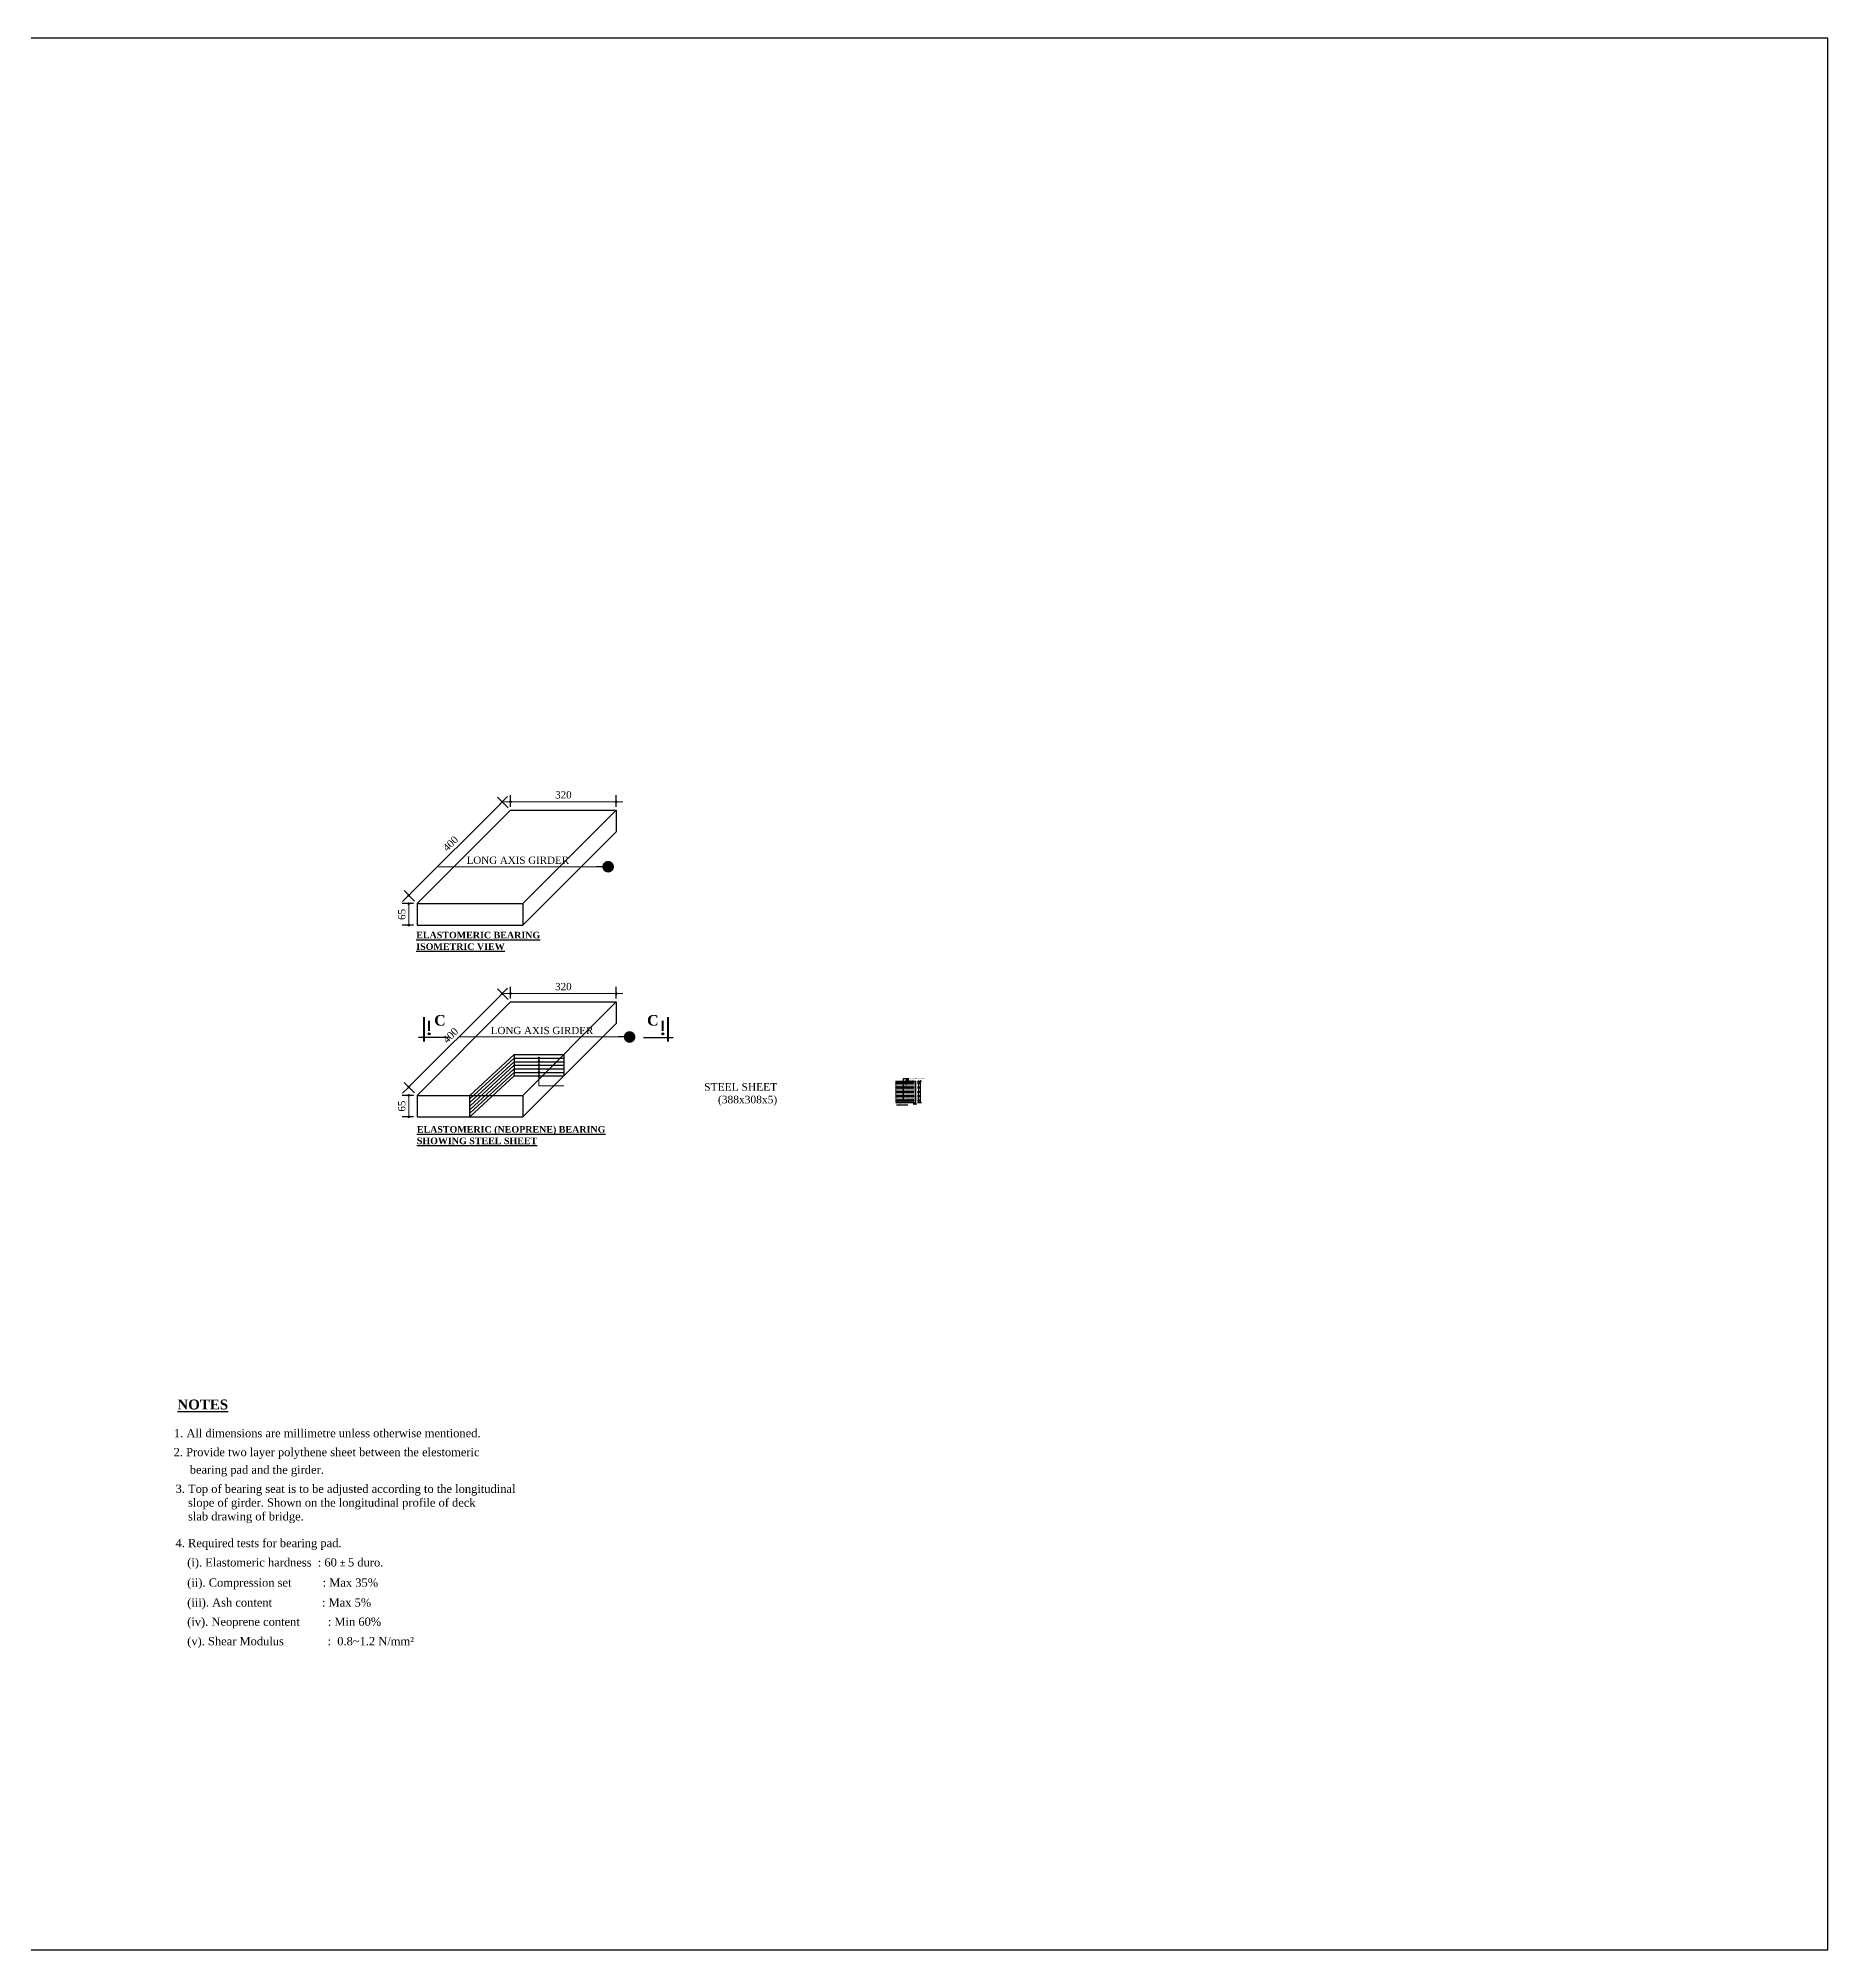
# Model space of a CAD drawing. Header units: millimetres. Extents: x -29779 to 80452, y -13100 to 39577.
# Drawn here: x -14904 to -9487, y 10392 to 16177 of the extents above; entities that cross this region are included whole.
import ezdxf

# ---------------------------------------------------------------- set-up
doc = ezdxf.new("R2010")
doc.units = ezdxf.units.MM
doc.header["$LTSCALE"] = 3
for name, color, linetype in [('Bearing  peat', 11, 'Continuous'), ('dim', 4, 'Continuous'), ('Girder Line', 11, 'Continuous'), ('Hatching', 35, 'Continuous'), ('Pile', 11, 'Continuous'), ('Text', 7, 'Continuous')]:
    doc.layers.add(name, color=color, linetype=linetype)
doc.layers.add('Dimision', color=4, linetype='Continuous', lineweight=13)
doc.styles.get("Standard").update_dxf_attribs({"font": 'times.ttf'})
doc.dimstyles.new('Copy of ISO-90', dxfattribs={"dimtxt": 90, "dimasz": 0.7, "dimexe": 1, "dimexo": 60, "dimgap": 75, "dimtad": 1, "dimdec": 0, "dimlfac": -1, "dimzin": 1, "dimdsep": 46, "dimtxsty": 'Standard', "dimblk": 'DIM', "dimcen": 60, "dimclrd": 256, "dimclre": 256, "dimclrt": 256, "dimadec": 0, "dimazin": 0, "dimtfac": 1, "dimtdec": 0, "dimtix": 1, "dimtofl": 0, "dimtmove": 0, "dimatfit": 3, "dimldrblk": 'DOT', "dimfxl": 60, "dimfxlon": 1, "dimtolj": 1, "dimlwd": -1, "dimarcsym": 0})
doc.dimstyles.new('ISO-25', dxfattribs={"dimtxt": 15, "dimasz": 15, "dimexe": 20, "dimexo": 10.625, "dimgap": 15, "dimtad": 1, "dimdec": 1, "dimdsep": 46, "dimtxsty": 'Standard', "dimblk": 'DOT', "dimcen": 2.5, "dimclrd": 256, "dimclre": 256, "dimclrt": 256, "dimadec": 0, "dimazin": 0, "dimtfac": 1, "dimtdec": 1, "dimtix": 1, "dimtmove": 0, "dimatfit": 3, "dimldrblk": 'DOT', "dimfxl": 1, "dimlwd": -1, "dimarcsym": 0})

# ---------------------------------------------------------------- blocks, each defined once
blk = doc.blocks.new('_Dot')
at = {"color": 0, "linetype": 'ByBlock', "lineweight": -2}
blk.add_line((-0.5, 0), (-1, 0), dxfattribs=at)
at = {"color": 0, "linetype": 'ByBlock', "const_width": 0.5}
blk.add_lwpolyline([(-0.25, 0, 1), (0.25, 0, 1)], format="xyb", close=True, dxfattribs=at)
blk = doc.blocks.new('*D649')
at = {"layer": 'Defpoints', "color": 0, "linetype": 'Continuous', "transparency": 16777216}
for p in [(-13756.9, 13557.7), (-13782.1, 13492.7), (-13756.9, 13492.7)]:
    blk.add_point(p, dxfattribs=at)
at = {"layer": 'Dimision', "linetype": 'Continuous', "lineweight": -2, "transparency": 16777216}
for p, q in [((-13767.5, 13557.7), (-13802.1, 13557.7)), ((-13767.5, 13492.7), (-13802.1, 13492.7))]:
    blk.add_line(p, q, dxfattribs=at)
at = {"layer": 'Dimision', "linetype": 'Continuous', "transparency": 16777216}
blk.add_line((-13782.1, 13549.7), (-13782.1, 13500.7), dxfattribs=at)
at = {"layer": 'Dimision', "linetype": 'Continuous', "transparency": 16777216, "xscale": 8, "yscale": 8, "zscale": 8}
for p, rotation in [((-13782.1, 13557.7), 90), ((-13782.1, 13492.7), 270)]:
    blk.add_blockref('_Dot', p, dxfattribs=dict(at, rotation=rotation))
at = {"layer": 'Dimision', "linetype": 'Continuous', "lineweight": 0, "transparency": 16777216, "insert": (-13803.3, 13525.2), "char_height": 22, "attachment_point": 5, "rotation": 90}
blk.add_mtext('65', dxfattribs=at)
blk = doc.blocks.new('*D728')
at = {"layer": 'Defpoints', "color": 0, "linetype": 'Continuous', "transparency": 16777216}
for p in [(-13474.1, 13840.5), (-13782.1, 13582.9), (-13756.9, 13557.7)]:
    blk.add_point(p, dxfattribs=at)
at = {"layer": 'Dimision', "linetype": 'Continuous', "transparency": 16777216}
blk.add_line((-13504.9, 13860.1), (-13776.5, 13588.6), dxfattribs=at)
at = {"layer": 'Dimision', "linetype": 'Continuous', "lineweight": -2, "transparency": 16777216}
for p, q in [((-13481.6, 13848.1), (-13513.4, 13879.9)), ((-13764.4, 13565.2), (-13796.3, 13597.1))]:
    blk.add_line(p, q, dxfattribs=at)
at = {"layer": 'Dimision', "linetype": 'Continuous', "transparency": 16777216, "xscale": 8, "yscale": 8, "zscale": 8}
for p, rotation in [((-13499.3, 13865.8), 45.00000000000016), ((-13782.1, 13582.9), 225.0000000000001)]:
    blk.add_blockref('_Dot', p, dxfattribs=dict(at, rotation=rotation))
at = {"layer": 'Dimision', "linetype": 'Continuous', "lineweight": 0, "transparency": 16777216, "insert": (-13655.7, 13739.3), "char_height": 22, "attachment_point": 5, "rotation": 45}
blk.add_mtext('400', dxfattribs=at)
blk = doc.blocks.new('*D729')
at = {"layer": 'Defpoints', "color": 0, "linetype": 'Continuous', "transparency": 16777216}
for p in [(-13474.1, 13840.5), (-13154.1, 13865.8), (-13154.1, 13840.5)]:
    blk.add_point(p, dxfattribs=at)
at = {"layer": 'Dimision', "linetype": 'Continuous', "lineweight": -2, "transparency": 16777216}
for p, q in [((-13474.1, 13851.2), (-13474.1, 13885.8)), ((-13154.1, 13851.2), (-13154.1, 13885.8))]:
    blk.add_line(p, q, dxfattribs=at)
at = {"layer": 'Dimision', "linetype": 'Continuous', "transparency": 16777216}
blk.add_line((-13466.1, 13865.8), (-13162.1, 13865.8), dxfattribs=at)
at = {"layer": 'Dimision', "linetype": 'Continuous', "transparency": 16777216, "xscale": 8, "yscale": 8, "zscale": 8, "rotation": 180}
blk.add_blockref('_Dot', (-13474.1, 13865.8), dxfattribs=at)
at = {"layer": 'Dimision', "linetype": 'Continuous', "transparency": 16777216, "xscale": 8, "yscale": 8, "zscale": 8}
blk.add_blockref('_Dot', (-13154.1, 13865.8), dxfattribs=at)
at = {"layer": 'Dimision', "linetype": 'Continuous', "lineweight": 0, "transparency": 16777216, "insert": (-13314.1, 13886.9), "char_height": 22, "attachment_point": 5}
blk.add_mtext('320', dxfattribs=at)
blk = doc.blocks.new('*D650')
at = {"layer": 'Defpoints', "color": 0, "linetype": 'Continuous', "transparency": 16777216}
for p in [(-13756.9, 12977.5), (-13782.1, 12912.5), (-13756.9, 12912.5)]:
    blk.add_point(p, dxfattribs=at)
at = {"layer": 'Dimision', "linetype": 'Continuous', "lineweight": -2, "transparency": 16777216}
for p, q in [((-13767.5, 12977.5), (-13802.1, 12977.5)), ((-13767.5, 12912.5), (-13802.1, 12912.5))]:
    blk.add_line(p, q, dxfattribs=at)
at = {"layer": 'Dimision', "linetype": 'Continuous', "transparency": 16777216}
blk.add_line((-13782.1, 12969.5), (-13782.1, 12920.5), dxfattribs=at)
at = {"layer": 'Dimision', "linetype": 'Continuous', "transparency": 16777216, "xscale": 8, "yscale": 8, "zscale": 8}
for p, rotation in [((-13782.1, 12977.5), 90), ((-13782.1, 12912.5), 270)]:
    blk.add_blockref('_Dot', p, dxfattribs=dict(at, rotation=rotation))
at = {"layer": 'Dimision', "linetype": 'Continuous', "lineweight": 0, "transparency": 16777216, "insert": (-13803.3, 12945), "char_height": 22, "attachment_point": 5, "rotation": 90}
blk.add_mtext('65', dxfattribs=at)
blk = doc.blocks.new('*D730')
at = {"layer": 'Defpoints', "color": 0, "linetype": 'Continuous', "transparency": 16777216}
for p in [(-13474.1, 13260.3), (-13782.1, 13002.7), (-13756.9, 12977.5)]:
    blk.add_point(p, dxfattribs=at)
at = {"layer": 'Dimision', "linetype": 'Continuous', "transparency": 16777216}
blk.add_line((-13504.9, 13279.9), (-13776.5, 13008.3), dxfattribs=at)
at = {"layer": 'Dimision', "linetype": 'Continuous', "lineweight": -2, "transparency": 16777216}
for p, q in [((-13481.6, 13267.8), (-13513.4, 13299.7)), ((-13764.4, 12985), (-13796.3, 13016.8))]:
    blk.add_line(p, q, dxfattribs=at)
at = {"layer": 'Dimision', "linetype": 'Continuous', "transparency": 16777216, "xscale": 8, "yscale": 8, "zscale": 8}
for p, rotation in [((-13499.3, 13285.5), 45.00000000000032), ((-13782.1, 13002.7), 225.0000000000004)]:
    blk.add_blockref('_Dot', p, dxfattribs=dict(at, rotation=rotation))
at = {"layer": 'Dimision', "linetype": 'Continuous', "lineweight": 0, "transparency": 16777216, "insert": (-13655.7, 13159.1), "char_height": 22, "attachment_point": 5, "rotation": 45}
blk.add_mtext('400', dxfattribs=at)
blk = doc.blocks.new('*D731')
at = {"layer": 'Defpoints', "color": 0, "linetype": 'Continuous', "transparency": 16777216}
for p in [(-13474.1, 13260.3), (-13154.1, 13285.5), (-13154.1, 13260.3)]:
    blk.add_point(p, dxfattribs=at)
at = {"layer": 'Dimision', "linetype": 'Continuous', "lineweight": -2, "transparency": 16777216}
for p, q in [((-13474.1, 13270.9), (-13474.1, 13305.5)), ((-13154.1, 13270.9), (-13154.1, 13305.5))]:
    blk.add_line(p, q, dxfattribs=at)
at = {"layer": 'Dimision', "linetype": 'Continuous', "transparency": 16777216}
blk.add_line((-13466.1, 13285.5), (-13162.1, 13285.5), dxfattribs=at)
at = {"layer": 'Dimision', "linetype": 'Continuous', "transparency": 16777216, "xscale": 8, "yscale": 8, "zscale": 8, "rotation": 180}
blk.add_blockref('_Dot', (-13474.1, 13285.5), dxfattribs=at)
at = {"layer": 'Dimision', "linetype": 'Continuous', "transparency": 16777216, "xscale": 8, "yscale": 8, "zscale": 8}
blk.add_blockref('_Dot', (-13154.1, 13285.5), dxfattribs=at)
at = {"layer": 'Dimision', "linetype": 'Continuous', "lineweight": 0, "transparency": 16777216, "insert": (-13314.1, 13306.7), "char_height": 22, "attachment_point": 5}
blk.add_mtext('320', dxfattribs=at)
blk = doc.blocks.new('DIM')
at = {"layer": 'dim'}
for p, q in [((0, -101.4), (0, 101.4)), ((-101.4, 0), (101.4, 0))]:
    blk.add_line(p, q, dxfattribs=at)
at = {"layer": 'dim', "const_width": 25.35}
blk.add_lwpolyline([(-12.68, 0, 1), (12.68, 0, 1)], format="xyb", close=True, dxfattribs=at)
blk = doc.blocks.new('*D651')
at = {"layer": 'Defpoints', "color": 0, "linetype": 'Continuous', "transparency": 16777216}
for p in [(-12253.8, 12957.4), (-12247.8, 12957.4), (-12247.8, 12951.8)]:
    blk.add_point(p, dxfattribs=at)
at = {"layer": 'Dimision', "linetype": 'Continuous', "transparency": 16777216}
for p, q in [((-12254.8, 12951.8), (-12255.8, 12951.8)), ((-12253.8, 12951.8), (-12247.8, 12951.8)), ((-12246.8, 12951.8), (-12245.8, 12951.8))]:
    blk.add_line(p, q, dxfattribs=at)
at = {"layer": 'Dimision', "linetype": 'Continuous', "lineweight": -2, "transparency": 16777216}
for p, q in [((-12253.8, 12954.4), (-12253.8, 12948.8)), ((-12247.8, 12954.4), (-12247.8, 12948.8))]:
    blk.add_line(p, q, dxfattribs=at)
at = {"layer": 'Dimision', "linetype": 'Continuous', "transparency": 16777216}
blk.add_blockref('_Dot', (-12253.8, 12951.8), dxfattribs=at)
at = {"layer": 'Dimision', "linetype": 'Continuous', "transparency": 16777216, "rotation": 180}
blk.add_blockref('_Dot', (-12247.8, 12951.8), dxfattribs=at)
at = {"layer": 'Dimision', "linetype": 'Continuous', "transparency": 16777216, "insert": (-12250.9, 12954.3), "char_height": 2, "attachment_point": 5}
blk.add_mtext('6', dxfattribs=at)
blk = doc.blocks.new('*D652')
at = {"layer": 'Defpoints', "color": 0, "linetype": 'Continuous', "transparency": 16777216}
for p in [(-12247.8, 12961), (-12239.4, 12961), (-12247.8, 12956)]:
    blk.add_point(p, dxfattribs=at)
at = {"layer": 'Dimision', "linetype": 'Continuous', "lineweight": -2, "transparency": 16777216}
for p, q in [((-12242.8, 12961), (-12236.4, 12961)), ((-12242.8, 12956), (-12236.4, 12956))]:
    blk.add_line(p, q, dxfattribs=at)
at = {"layer": 'Dimision', "linetype": 'Continuous', "transparency": 16777216}
for p, q in [((-12239.4, 12962), (-12239.4, 12963)), ((-12239.4, 12956), (-12239.4, 12961)), ((-12239.4, 12955), (-12239.4, 12954))]:
    blk.add_line(p, q, dxfattribs=at)
for p, rotation in [((-12239.4, 12961), 270), ((-12239.4, 12956), 90)]:
    blk.add_blockref('_Dot', p, dxfattribs=dict(at, rotation=rotation))
at = {"layer": 'Dimision', "linetype": 'Continuous', "transparency": 16777216, "insert": (-12241.7, 12958.6), "char_height": 2, "attachment_point": 5, "rotation": 90}
blk.add_mtext('5', dxfattribs=at)
blk = doc.blocks.new('*D653')
at = {"layer": 'Defpoints', "color": 0, "linetype": 'Continuous', "transparency": 16777216}
for p in [(-12247.7, 12964), (-12247.7, 12961), (-12239.4, 12961)]:
    blk.add_point(p, dxfattribs=at)
at = {"layer": 'Dimision', "linetype": 'Continuous', "lineweight": -2, "transparency": 16777216}
for p, q in [((-12242.7, 12964), (-12236.4, 12964)), ((-12242.7, 12961), (-12236.4, 12961))]:
    blk.add_line(p, q, dxfattribs=at)
at = {"layer": 'Dimision', "linetype": 'Continuous', "transparency": 16777216}
for p, q in [((-12239.4, 12965), (-12239.4, 12966)), ((-12239.4, 12964), (-12239.4, 12961)), ((-12239.4, 12960), (-12239.4, 12959))]:
    blk.add_line(p, q, dxfattribs=at)
for p, rotation in [((-12239.4, 12964), 270), ((-12239.4, 12961), 90)]:
    blk.add_blockref('_Dot', p, dxfattribs=dict(at, rotation=rotation))
at = {"layer": 'Dimision', "linetype": 'Continuous', "transparency": 16777216, "insert": (-12242, 12962.3), "char_height": 2, "attachment_point": 5, "rotation": 90}
blk.add_mtext('3', dxfattribs=at)
blk = doc.blocks.new('*D654')
at = {"layer": 'Defpoints', "color": 0, "linetype": 'Continuous', "transparency": 16777216}
for p in [(-12247.7, 12977), (-12247.7, 12974), (-12239.4, 12974)]:
    blk.add_point(p, dxfattribs=at)
at = {"layer": 'Dimision', "linetype": 'Continuous', "lineweight": -2, "transparency": 16777216}
for p, q in [((-12242.7, 12977), (-12236.4, 12977)), ((-12242.7, 12974), (-12236.4, 12974))]:
    blk.add_line(p, q, dxfattribs=at)
at = {"layer": 'Dimision', "linetype": 'Continuous', "transparency": 16777216}
for p, q in [((-12239.4, 12978), (-12239.4, 12979)), ((-12239.4, 12977), (-12239.4, 12974)), ((-12239.4, 12973), (-12239.4, 12972))]:
    blk.add_line(p, q, dxfattribs=at)
for p, rotation in [((-12239.4, 12977), 270), ((-12239.4, 12974), 90)]:
    blk.add_blockref('_Dot', p, dxfattribs=dict(at, rotation=rotation))
at = {"layer": 'Dimision', "linetype": 'Continuous', "transparency": 16777216, "insert": (-12242.3, 12975.8), "char_height": 2, "attachment_point": 5, "rotation": 90}
blk.add_mtext('3', dxfattribs=at)
blk = doc.blocks.new('*D655')
at = {"layer": 'Defpoints', "color": 0, "linetype": 'Continuous', "transparency": 16777216}
for p in [(-12247.7, 13003), (-12247.7, 13000), (-12239.4, 13000)]:
    blk.add_point(p, dxfattribs=at)
at = {"layer": 'Dimision', "linetype": 'Continuous', "lineweight": -2, "transparency": 16777216}
for p, q in [((-12242.7, 13003), (-12236.4, 13003)), ((-12242.7, 13000), (-12236.4, 13000))]:
    blk.add_line(p, q, dxfattribs=at)
at = {"layer": 'Dimision', "linetype": 'Continuous', "transparency": 16777216}
for p, q in [((-12239.4, 13004), (-12239.4, 13005)), ((-12239.4, 13003), (-12239.4, 13000)), ((-12239.4, 12999), (-12239.4, 12998))]:
    blk.add_line(p, q, dxfattribs=at)
for p, rotation in [((-12239.4, 13003), 270), ((-12239.4, 13000), 90)]:
    blk.add_blockref('_Dot', p, dxfattribs=dict(at, rotation=rotation))
at = {"layer": 'Dimision', "linetype": 'Continuous', "transparency": 16777216, "insert": (-12242.8, 13001.7), "char_height": 2, "attachment_point": 5, "rotation": 90}
blk.add_mtext('3', dxfattribs=at)
blk = doc.blocks.new('*D656')
at = {"layer": 'Defpoints', "color": 0, "linetype": 'Continuous', "transparency": 16777216}
for p in [(-12247.7, 12990), (-12247.7, 12987), (-12239.4, 12987)]:
    blk.add_point(p, dxfattribs=at)
at = {"layer": 'Dimision', "linetype": 'Continuous', "lineweight": -2, "transparency": 16777216}
for p, q in [((-12242.7, 12990), (-12236.4, 12990)), ((-12242.7, 12987), (-12236.4, 12987))]:
    blk.add_line(p, q, dxfattribs=at)
at = {"layer": 'Dimision', "linetype": 'Continuous', "transparency": 16777216}
for p, q in [((-12239.4, 12991), (-12239.4, 12992)), ((-12239.4, 12990), (-12239.4, 12987)), ((-12239.4, 12986), (-12239.4, 12985))]:
    blk.add_line(p, q, dxfattribs=at)
for p, rotation in [((-12239.4, 12990), 270), ((-12239.4, 12987), 90)]:
    blk.add_blockref('_Dot', p, dxfattribs=dict(at, rotation=rotation))
at = {"layer": 'Dimision', "linetype": 'Continuous', "transparency": 16777216, "insert": (-12242.3, 12988.8), "char_height": 2, "attachment_point": 5, "rotation": 90}
blk.add_mtext('3', dxfattribs=at)
blk = doc.blocks.new('*D657')
at = {"layer": 'Defpoints', "color": 0, "linetype": 'Continuous', "transparency": 16777216}
for p in [(-12242.7, 12974), (-12242.7, 12964), (-12239.4, 12974)]:
    blk.add_point(p, dxfattribs=at)
at = {"layer": 'Dimision', "linetype": 'Continuous', "transparency": 16777216}
for p, q in [((-12239.4, 12975), (-12239.4, 12976)), ((-12239.4, 12964), (-12239.4, 12974)), ((-12239.4, 12963), (-12239.4, 12962))]:
    blk.add_line(p, q, dxfattribs=at)
at = {"layer": 'Dimision', "linetype": 'Continuous', "lineweight": -2, "transparency": 16777216}
for p, q in [((-12237.7, 12974), (-12236.4, 12974)), ((-12237.7, 12964), (-12236.4, 12964))]:
    blk.add_line(p, q, dxfattribs=at)
at = {"layer": 'Dimision', "linetype": 'Continuous', "transparency": 16777216}
for p, rotation in [((-12239.4, 12974), 270), ((-12239.4, 12964), 90)]:
    blk.add_blockref('_Dot', p, dxfattribs=dict(at, rotation=rotation))
at = {"layer": 'Dimision', "linetype": 'Continuous', "transparency": 16777216, "insert": (-12242, 12968.8), "char_height": 2, "attachment_point": 5, "rotation": 90}
blk.add_mtext('10', dxfattribs=at)
blk = doc.blocks.new('*D658')
at = {"layer": 'Defpoints', "color": 0, "linetype": 'Continuous', "transparency": 16777216}
for p in [(-12242.7, 12987), (-12242.7, 12977), (-12239.4, 12987)]:
    blk.add_point(p, dxfattribs=at)
at = {"layer": 'Dimision', "linetype": 'Continuous', "transparency": 16777216}
for p, q in [((-12239.4, 12988), (-12239.4, 12989)), ((-12239.4, 12977), (-12239.4, 12987)), ((-12239.4, 12976), (-12239.4, 12975))]:
    blk.add_line(p, q, dxfattribs=at)
at = {"layer": 'Dimision', "linetype": 'Continuous', "lineweight": -2, "transparency": 16777216}
for p, q in [((-12237.7, 12987), (-12236.4, 12987)), ((-12237.7, 12977), (-12236.4, 12977))]:
    blk.add_line(p, q, dxfattribs=at)
at = {"layer": 'Dimision', "linetype": 'Continuous', "transparency": 16777216}
for p, rotation in [((-12239.4, 12987), 270), ((-12239.4, 12977), 90)]:
    blk.add_blockref('_Dot', p, dxfattribs=dict(at, rotation=rotation))
at = {"layer": 'Dimision', "linetype": 'Continuous', "transparency": 16777216, "insert": (-12242, 12981.8), "char_height": 2, "attachment_point": 5, "rotation": 90}
blk.add_mtext('10', dxfattribs=at)
blk = doc.blocks.new('*D659')
at = {"layer": 'Defpoints', "color": 0, "linetype": 'Continuous', "transparency": 16777216}
for p in [(-12242.7, 13000), (-12242.7, 12990), (-12239.4, 13000)]:
    blk.add_point(p, dxfattribs=at)
at = {"layer": 'Dimision', "linetype": 'Continuous', "transparency": 16777216}
for p, q in [((-12239.4, 13001), (-12239.4, 13002)), ((-12239.4, 12990), (-12239.4, 13000)), ((-12239.4, 12989), (-12239.4, 12988))]:
    blk.add_line(p, q, dxfattribs=at)
at = {"layer": 'Dimision', "linetype": 'Continuous', "lineweight": -2, "transparency": 16777216}
for p, q in [((-12237.7, 13000), (-12236.4, 13000)), ((-12237.7, 12990), (-12236.4, 12990))]:
    blk.add_line(p, q, dxfattribs=at)
at = {"layer": 'Dimision', "linetype": 'Continuous', "transparency": 16777216}
for p, rotation in [((-12239.4, 13000), 270), ((-12239.4, 12990), 90)]:
    blk.add_blockref('_Dot', p, dxfattribs=dict(at, rotation=rotation))
at = {"layer": 'Dimision', "linetype": 'Continuous', "transparency": 16777216, "insert": (-12242, 12994.8), "char_height": 2, "attachment_point": 5, "rotation": 90}
blk.add_mtext('10', dxfattribs=at)
blk = doc.blocks.new('*D660')
at = {"layer": 'Defpoints', "color": 0, "linetype": 'Continuous', "transparency": 16777216}
for p in [(-12247.7, 13016), (-12247.6, 13021), (-12239.4, 13016)]:
    blk.add_point(p, dxfattribs=at)
at = {"layer": 'Dimision', "linetype": 'Continuous', "lineweight": -2, "transparency": 16777216}
for p, q in [((-12242.7, 13016), (-12236.4, 13016)), ((-12242.6, 13021), (-12236.4, 13021))]:
    blk.add_line(p, q, dxfattribs=at)
at = {"layer": 'Dimision', "linetype": 'Continuous', "transparency": 16777216}
for p, q in [((-12239.4, 13022), (-12239.4, 13023)), ((-12239.4, 13021), (-12239.4, 13016)), ((-12239.4, 13015), (-12239.4, 13014))]:
    blk.add_line(p, q, dxfattribs=at)
for p, rotation in [((-12239.4, 13021), 270), ((-12239.4, 13016), 90)]:
    blk.add_blockref('_Dot', p, dxfattribs=dict(at, rotation=rotation))
at = {"layer": 'Dimision', "linetype": 'Continuous', "transparency": 16777216, "insert": (-12242.9, 13018.8), "char_height": 2, "attachment_point": 5, "rotation": 90}
blk.add_mtext('5', dxfattribs=at)
blk = doc.blocks.new('*D661')
at = {"layer": 'Defpoints', "color": 0, "linetype": 'Continuous', "transparency": 16777216}
for p in [(-12247.7, 13016), (-12247.7, 13013), (-12239.4, 13013)]:
    blk.add_point(p, dxfattribs=at)
at = {"layer": 'Dimision', "linetype": 'Continuous', "lineweight": -2, "transparency": 16777216}
for p, q in [((-12242.7, 13016), (-12236.4, 13016)), ((-12242.7, 13013), (-12236.4, 13013))]:
    blk.add_line(p, q, dxfattribs=at)
at = {"layer": 'Dimision', "linetype": 'Continuous', "transparency": 16777216}
for p, q in [((-12239.4, 13017), (-12239.4, 13018)), ((-12239.4, 13016), (-12239.4, 13013)), ((-12239.4, 13012), (-12239.4, 13011))]:
    blk.add_line(p, q, dxfattribs=at)
for p, rotation in [((-12239.4, 13016), 270), ((-12239.4, 13013), 90)]:
    blk.add_blockref('_Dot', p, dxfattribs=dict(at, rotation=rotation))
at = {"layer": 'Dimision', "linetype": 'Continuous', "transparency": 16777216, "insert": (-12242.8, 13014.7), "char_height": 2, "attachment_point": 5, "rotation": 90}
blk.add_mtext('3', dxfattribs=at)
blk = doc.blocks.new('*D662')
at = {"layer": 'Defpoints', "color": 0, "linetype": 'Continuous', "transparency": 16777216}
for p in [(-12242.7, 13013), (-12242.7, 13003), (-12239.4, 13013)]:
    blk.add_point(p, dxfattribs=at)
at = {"layer": 'Dimision', "linetype": 'Continuous', "transparency": 16777216}
for p, q in [((-12239.4, 13014), (-12239.4, 13015)), ((-12239.4, 13003), (-12239.4, 13013)), ((-12239.4, 13002), (-12239.4, 13001))]:
    blk.add_line(p, q, dxfattribs=at)
at = {"layer": 'Dimision', "linetype": 'Continuous', "lineweight": -2, "transparency": 16777216}
for p, q in [((-12237.7, 13013), (-12236.4, 13013)), ((-12237.7, 13003), (-12236.4, 13003))]:
    blk.add_line(p, q, dxfattribs=at)
at = {"layer": 'Dimision', "linetype": 'Continuous', "transparency": 16777216}
for p, rotation in [((-12239.4, 13013), 270), ((-12239.4, 13003), 90)]:
    blk.add_blockref('_Dot', p, dxfattribs=dict(at, rotation=rotation))
at = {"layer": 'Dimision', "linetype": 'Continuous', "transparency": 16777216, "insert": (-12242, 13007.8), "char_height": 2, "attachment_point": 5, "rotation": 90}
blk.add_mtext('10', dxfattribs=at)

msp = doc.modelspace()

# ---------------------------------------------------------------- hatches: boundary and pattern name
at = {"layer": 'Hatching', "linetype": 'Continuous'}
h = msp.add_hatch(dxfattribs=at)
h.set_pattern_fill('DOTS', color=256, style=0)
h.set_pattern_definition([(0, (-6462.0456, 9231.8014), (0.79375, 1.5875), [0, -1.5875])])
h.paths.add_polyline_path([(-12255.26, 13003.01, -1), (-12255.26, 13000.01), (-12307.76, 13000.01), (-12307.76, 12990.01), (-12255.26, 12990.01, -1), (-12255.26, 12987.01), (-12307.76, 12987.01), (-12307.76, 12977.08), (-12255.26, 12977.08, -1), (-12255.26, 12974.08), (-12307.76, 12974.08), (-12307.76, 12969.85), (-12307.13, 12969.85), (-12308.37, 12968.49), (-12307.76, 12968.49), (-12307.76, 12964.01), (-12255.26, 12964.01, -1), (-12255.26, 12961.01), (-12307.76, 12961.01), (-12307.76, 12956.01), (-12247.76, 12956.01), (-12247.76, 13021.01), (-12307.76, 13021.01), (-12307.76, 13016.01), (-12255.26, 13016.01, -1), (-12255.26, 13013.01), (-12307.76, 13013.01), (-12307.76, 13008.56), (-12307.13, 13008.56), (-12308.37, 13007.19), (-12307.76, 13007.19), (-12307.76, 13003.01)])
h = msp.add_hatch(dxfattribs=at)
h.set_pattern_fill('LINE', color=256, scale=0.23, angle=60, style=0)
h.set_pattern_definition([(60, (-6462.0456, 9231.8014), (-0.63241505, 0.365125), [])])
h.paths.add_polyline_path([(-12255.26, 13013.01, 1), (-12255.26, 13016.01), (-12307.76, 13016.01), (-12307.76, 13013.01)])
h = msp.add_hatch(dxfattribs=at)
h.set_pattern_fill('LINE', color=256, scale=0.23, angle=60, style=0)
h.set_pattern_definition([(60, (-6462.0456, 9218.8014), (-0.63241505, 0.365125), [])])
h.paths.add_polyline_path([(-12255.26, 13000.01, 1), (-12255.26, 13003.01), (-12307.76, 13003.01), (-12307.76, 13000.01)])
h = msp.add_hatch(dxfattribs=at)
h.set_pattern_fill('LINE', color=256, scale=0.23, angle=60, style=0)
h.set_pattern_definition([(60, (-6462.0456, 9205.8014), (-0.63241505, 0.365125), [])])
h.paths.add_polyline_path([(-12255.26, 12987.01, 1), (-12255.26, 12990.01), (-12307.76, 12990.01), (-12307.76, 12987.01)])
h = msp.add_hatch(dxfattribs=at)
h.set_pattern_fill('LINE', color=256, scale=0.23, angle=60, style=0)
h.set_pattern_definition([(60, (-6462.0456, 9192.8737), (-0.63241505, 0.365125), [])])
h.paths.add_polyline_path([(-12255.26, 12974.08, 1), (-12255.26, 12977.08), (-12307.76, 12977.08), (-12307.76, 12974.08)])
h = msp.add_hatch(dxfattribs=at)
h.set_pattern_fill('LINE', color=256, scale=0.23, angle=60, style=0)
h.set_pattern_definition([(60, (-6462.0456, 9179.8014), (-0.63241505, 0.365125), [])])
h.paths.add_polyline_path([(-12255.26, 12961.01, 1), (-12255.26, 12964.01), (-12307.76, 12964.01), (-12307.76, 12961.01)])
at = {"layer": 'Pile', "ltscale": 5}
h = msp.add_hatch(color=5, dxfattribs=at)
h.set_gradient(color1=(0, 0, 255), one_color=1, tint=1, name='CYLINDER')
h.paths.add_polyline_path([(-13723.53, 13163.61, 1), (-13717.46, 13163.61, 1)])
h = msp.add_hatch(color=5, dxfattribs=at)
h.set_gradient(color1=(0, 0, 255), one_color=1, tint=1, name='CYLINDER')
h.paths.add_polyline_path([(-13010.17, 13163.61, -1), (-13016.24, 13163.61, -1)])

# ---------------------------------------------------------------- linework, layer by layer
at = {"layer": 'Bearing  peat', "linetype": 'Continuous', "ltscale": 3}
for p, q in [((-13756.92, 13557.71), (-13474.08, 13840.55)), ((-13474.08, 13840.55), (-13154.08, 13840.55)), ((-13436.92, 13557.71), (-13154.08, 13840.55)), ((-13154.08, 13840.55), (-13154.08, 13775.55)), ((-13436.92, 13492.71), (-13154.08, 13775.55)), ((-13756.92, 13557.71), (-13436.92, 13557.71)), ((-13756.92, 13557.71), (-13756.92, 13492.71)), ((-13436.92, 13557.71), (-13436.92, 13492.71)), ((-13756.92, 13492.71), (-13436.92, 13492.71)), ((-13756.92, 12977.47), (-13474.08, 13260.31)), ((-13474.08, 13260.31), (-13154.08, 13260.31)), ((-13436.92, 12977.47), (-13154.08, 13260.31)), ((-13154.08, 13260.31), (-13154.08, 13195.31)), ((-13436.92, 12912.47), (-13154.08, 13195.31)), ((-13596.92, 12977.47), (-13463.18, 13101.21)), ((-13596.92, 12966.63), (-13463.18, 13090.38)), ((-13596.92, 12955.8), (-13463.18, 13079.54)), ((-13463.18, 13101.37), (-13313.18, 13101.37)), ((-13463.18, 13101.21), (-13463.18, 13036.21)), ((-13463.18, 13090.38), (-13313.18, 13090.38)), ((-13463.18, 13079.54), (-13313.18, 13079.54)), ((-13313.18, 13101.21), (-13313.18, 13036.21)), ((-13596.92, 12944.97), (-13463.18, 13068.71)), ((-13596.92, 12934.13), (-13463.18, 13057.88)), ((-13596.92, 12923.3), (-13463.18, 13047.04)), ((-13596.92, 12912.47), (-13463.18, 13036.21)), ((-13463.18, 13068.71), (-13313.18, 13068.71)), ((-13463.18, 13057.88), (-13313.18, 13057.88)), ((-13463.18, 13047.04), (-13313.18, 13047.04)), ((-13463.18, 13036.21), (-13313.18, 13036.21)), ((-12307.76, 13021.01), (-12247.76, 13021.01)), ((-12247.76, 12956.01), (-12247.76, 13021.01)), ((-13756.92, 12977.47), (-13436.92, 12977.47)), ((-13756.92, 12977.47), (-13756.92, 12912.47)), ((-13596.92, 12912.47), (-13596.92, 12977.47)), ((-13436.92, 12977.47), (-13436.92, 12912.47)), ((-13756.92, 12912.47), (-13436.92, 12912.47)), ((-12307.76, 12956.01), (-12247.76, 12956.01))]:
    msp.add_line(p, q, dxfattribs=at)
at = {"layer": 'Defpoints', "linetype": 'Continuous', "ltscale": 3}
msp.add_lwpolyline([(-20319.82, 10391.99), (-9487.28, 10391.99), (-9487.28, 16176.64), (-20319.82, 16176.64)], close=True, dxfattribs=at)
at = {"layer": 'Dimision', "linetype": 'Continuous', "lineweight": 0}
for p, q in [((-13499.29, 13865.76), (-13483.18, 13881.75)), ((-13474.08, 13865.76), (-13494.08, 13865.76)), ((-13154.08, 13865.76), (-13134.08, 13865.76)), ((-13782.13, 13582.91), (-13800.83, 13564.25)), ((-13499.29, 13285.52), (-13483.18, 13301.51)), ((-13474.08, 13285.52), (-13494.08, 13285.52)), ((-13154.08, 13285.52), (-13134.08, 13285.52)), ((-13782.13, 13002.67), (-13800.83, 12984.01))]:
    msp.add_line(p, q, dxfattribs=at)
at = {"layer": 'Dimision', "linetype": 'Continuous', "ltscale": 3}
for p, q in [((-12307.76, 13008.56), (-12307.76, 13021.01)), ((-12307.13, 13008.56), (-12308.37, 13007.19)), ((-12308.37, 13007.19), (-12307.76, 13007.19)), ((-12307.13, 12989.45), (-12308.37, 12988.08)), ((-12308.37, 12988.08), (-12307.76, 12988.08)), ((-12307.13, 12969.85), (-12308.37, 12968.49)), ((-12308.37, 12968.49), (-12307.76, 12968.49)), ((-12307.76, 13008.56), (-12307.13, 13008.56)), ((-12307.76, 12989.45), (-12307.76, 13007.19)), ((-12307.76, 12989.45), (-12307.13, 12989.45)), ((-12307.76, 12969.85), (-12307.76, 12988.08)), ((-12307.76, 12969.85), (-12307.13, 12969.85)), ((-12307.76, 12956.01), (-12307.76, 12968.49))]:
    msp.add_line(p, q, dxfattribs=at)
at = {"layer": 'Dimision', "linetype": 'Continuous'}
for p, q in [((-12232.77, 13021.13), (-12232.77, 13023.14)), ((-12232.77, 12956.01), (-12232.77, 12954))]:
    msp.add_line(p, q, dxfattribs=at)
at = {"layer": 'Girder Line', "linetype": 'Continuous', "ltscale": 3}
for p, q in [((-12307.76, 13016.01), (-12255.26, 13016.01)), ((-12307.76, 13013.01), (-12255.26, 13013.01)), ((-12307.76, 13003.01), (-12255.26, 13003.01)), ((-12307.76, 13000.01), (-12255.26, 13000.01)), ((-12307.76, 12990.01), (-12255.26, 12990.01)), ((-12307.76, 12987.01), (-12255.26, 12987.01)), ((-12307.76, 12977.08), (-12255.26, 12977.08)), ((-12307.76, 12974.08), (-12255.26, 12974.08)), ((-12307.76, 12964.01), (-12255.26, 12964.01)), ((-12307.76, 12961.01), (-12255.26, 12961.01))]:
    msp.add_line(p, q, dxfattribs=at)
for centre in [(-12255.26, 13014.51), (-12255.26, 13001.51), (-12255.26, 12988.51), (-12255.26, 12975.58), (-12255.26, 12962.51)]:
    msp.add_arc(centre, 1.5, 270, 90, dxfattribs=at)
at = {"layer": 'Pile', "ltscale": 5}
for p, q in [((-13661.87, 13152.46), (-13752.15, 13152.46)), ((-13071.82, 13152.46), (-12981.55, 13152.46))]:
    msp.add_line(p, q, dxfattribs=at)
at = {"layer": 'Pile', "ltscale": 5, "const_width": 6.08}
for points in [[(-13736.15, 13140.28), (-13736.15, 13214.88)], [(-13720.49, 13172.12), (-13720.49, 13203.96)], [(-13013.2, 13172.12), (-13013.2, 13203.96)], [(-12997.55, 13140.28), (-12997.55, 13214.88)]]:
    msp.add_lwpolyline(points, dxfattribs=at)
at = {"layer": 'Pile', "ltscale": 5}
for centre in [(-13720.49, 13163.61), (-13013.2, 13163.61)]:
    msp.add_circle(centre, 3.04, dxfattribs=at)
at = {"layer": 'Text', "linetype": 'Continuous'}
for p, q in [((-12284.65, 13028.25), (-12268.89, 13028.25)), ((-12276.62, 13024.39), (-12268.78, 13024.39))]:
    msp.add_line(p, q, dxfattribs=at)

# ---------------------------------------------------------------- texts
at = {"layer": 'Girder Line', "char_height": 22, "width": 634.4051, "attachment_point": 1}
for insert in [(-13606.98, 13700.15), (-13533.81, 13184.91)]:
    msp.add_mtext('{\\fTimes New Roman|b0|i0|c0|p18;LONG AXIS GIRDER}', dxfattribs=dict(at, insert=insert))
at = {"layer": 'Text', "linetype": 'Continuous'}
for s, p in [('1. All dimensions are millimetre unless otherwise mentioned.', (-14492.87, 11942.92)), ('2. Provide two layer polythene sheet between the elestomeric ', (-14493.71, 11885.62)), ('bearing pad and the girder.', (-14444.98, 11832.39))]:
    msp.add_text(s, height=25, dxfattribs=at).set_placement(p)
at = {"layer": 'Text'}
for s, insert, char_height, width, attachment_point in [('{\\fTimes New Roman|b1|i0|c0|p18;\\LELASTOMERIC BEARING}', (-13759.46, 13472.71), 20, 691.0118, 1), ('{\\fTimes New Roman|b1|i0|c0|p18;\\LISOMETRIC VIEW}', (-13759.46, 13437.77), 20, 691.0118, 1), ('{\\fTimes New Roman|b1|i0|c0|p18;C}', (-13705.22, 13220.62), 32, 881.3714, 1), ('{\\fTimes New Roman|b1|i0|c0|p18;C}', (-13060.73, 13220.62), 32, 881.3714, 1), ('\\pt25.001,600.001;STEEL SHEET\\P(388x308x5)', (-12666.92, 13014.75), 23, 634.4051, 3), ('{\\fTimes New Roman|b1|i0|c0|p18;\\LELASTOMERIC (NEOPRENE) BEARING}', (-13757.63, 12884.63), 20, 691.0118, 1), ('{\\fTimes New Roman|b1|i0|c0|p18;\\LSHOWING STEEL SHEET}', (-13757.63, 12849.86), 20, 691.0118, 1), ('{\\fTimes New Roman|b1|i0|c0|p18;\\LNOTES}', (-14482.41, 12057.12), 30, 951.6077, 1)]:
    msp.add_mtext(s, dxfattribs=dict(at, insert=insert, char_height=char_height, width=width, attachment_point=attachment_point))
at = {"layer": 'Text', "linetype": 'Continuous', "ltscale": 0.1, "char_height": 2.4, "width": 62.4048, "attachment_point": 1}
for s, insert in [('Elastomer', (-12267.77, 13025.94)), ('Steel Sheet (Size 488 x 308 x 5)', (-12267.54, 13029.69))]:
    msp.add_mtext(s, dxfattribs=dict(at, insert=insert))
at = {"layer": 'Text', "linetype": 'Continuous', "insert": (-12305.41, 12952.95), "char_height": 3.5, "attachment_point": 1}
msp.add_mtext('{\\fTimes New Roman|b0|i0|c0|p18;\\LSECTION. C-C}', dxfattribs=at)
at = {"layer": 'Text', "linetype": 'Continuous', "char_height": 25, "attachment_point": 1}
for s, insert, width in [('3. Top of bearing seat is to be adjusted according to the longitudinal\\P\\pi-50,l50;    slope of girder. Shown on the longitudinal profile of deck \\P    slab drawing of bridge.      ', (-14487.92, 11799.54), 1491.7634), ('4. Required tests for bearing pad.', (-14487.92, 11635.32), 1269.6667), ('(i). Elastomeric hardness  : 60 {\\fAngsana New|b0|i0|c0|p18;\\H0.875x;± }5 duro.', (-14452.69, 11576.88), 1269.6667), ('(ii). Compression set          : Max 35%', (-14452.69, 11515.7), 1269.6667), ('(iii). Ash content                : Max 5%', (-14452.69, 11455.53), 1269.6667), ('(iv). Neoprene content         : Min 60%', (-14452.69, 11397.39), 1269.6667), ('(v). Shear Modulus              :  0.8~1.2 N/mm²', (-14452.69, 11338.39), 1269.6667)]:
    msp.add_mtext(s, dxfattribs=dict(at, insert=insert, width=width))

# ---------------------------------------------------------------- dimensions: what is measured, and where the dimension line sits
at = {"layer": 'Dimision', "linetype": 'Continuous', "lineweight": 0}
for base, p1, p2, picture, middle in [((-13154.08, 13865.76), (-13474.08, 13840.55), (-13154.08, 13840.55), '*D729', (-13314.08, 13886.95)), ((-13154.08, 13285.52), (-13474.08, 13260.31), (-13154.08, 13260.31), '*D731', (-13314.08, 13306.71))]:
    dim = msp.add_linear_dim(base=base, p1=p1, p2=p2, dimstyle='ISO-25', override={"dimtxt": 22, "dimasz": 8, "dimgap": 10}, dxfattribs=at)
    dim.commit()
    dim.dimension.update_dxf_attribs({"geometry": picture, "text_midpoint": middle})
for p1, p2, picture, middle in [((-13474.08, 13840.55), (-13756.92, 13557.71), '*D728', (-13655.69, 13739.32)), ((-13474.08, 13260.31), (-13756.92, 12977.47), '*D730', (-13655.69, 13159.08))]:
    dim = msp.add_aligned_dim(p1=p1, p2=p2, distance=-35.65, dimstyle='ISO-25', override={"dimtxt": 22, "dimasz": 8, "dimgap": 10}, dxfattribs=at)
    dim.commit()
    dim.dimension.update_dxf_attribs({"geometry": picture, "text_midpoint": middle})
for base, p1, p2, picture, middle in [((-13782.13, 13492.71), (-13756.92, 13557.71), (-13756.92, 13492.71), '*D649', (-13803.32, 13525.21)), ((-13782.13, 12912.47), (-13756.92, 12977.47), (-13756.92, 12912.47), '*D650', (-13803.32, 12944.97))]:
    dim = msp.add_linear_dim(base=base, p1=p1, p2=p2, angle=90, dimstyle='ISO-25', override={"dimtxt": 22, "dimasz": 8, "dimgap": 10}, dxfattribs=at)
    dim.commit()
    dim.dimension.update_dxf_attribs({"geometry": picture, "text_midpoint": middle})
at = {"layer": 'Dimision', "linetype": 'Continuous'}
for base, p1, p2, picture, middle in [((-12239.45, 13016.01), (-12247.61, 13021.01), (-12247.75, 13016.01), '*D660', (-12242.92, 13018.81)), ((-12239.45, 13013.01), (-12247.75, 13016.01), (-12247.75, 13013.01), '*D661', (-12242.78, 13014.65)), ((-12239.42, 12961.01), (-12247.76, 12956.01), (-12247.76, 12961.01), '*D652', (-12241.74, 12958.61)), ((-12239.45, 13000.01), (-12247.75, 13003.01), (-12247.75, 13000.01), '*D655', (-12242.78, 13001.65)), ((-12239.45, 12987.01), (-12247.75, 12990.01), (-12247.73, 12987.01), '*D656', (-12242.33, 12988.77)), ((-12239.45, 12974.01), (-12247.75, 12977.01), (-12247.73, 12974.01), '*D654', (-12242.33, 12975.77)), ((-12239.45, 12961.01), (-12247.73, 12964.01), (-12247.75, 12961.01), '*D653', (-12242.02, 12962.32)), ((-12239.45, 13013.01), (-12242.75, 13003.01), (-12242.75, 13013.01), '*D662', (-12242.03, 13007.84)), ((-12239.45, 13000.02), (-12242.73, 12990.01), (-12242.73, 13000.02), '*D659', (-12242.01, 12994.85)), ((-12239.45, 12987.02), (-12242.73, 12977.01), (-12242.73, 12987.02), '*D658', (-12242.01, 12981.85)), ((-12239.45, 12974.01), (-12242.73, 12964.01), (-12242.73, 12974.01), '*D657', (-12242.01, 12968.84))]:
    dim = msp.add_linear_dim(base=base, p1=p1, p2=p2, angle=90, dimstyle='ISO-25', override={"dimtxt": 2, "dimasz": 1, "dimexe": 3, "dimexo": 5, "dimtmove": 2}, dxfattribs=at)
    dim.commit()
    dim.dimension.update_dxf_attribs({"geometry": picture, "text_midpoint": middle, "dimtype": 160})
msp.add_linear_dim(base=(-12232.77, 13021.01), p1=(-12242.76, 12956.01), p2=(-12242.61, 13021.01), angle=90, location=(-12234.73, 12988.62), dimstyle='ISO-25', override={"dimtxt": 2, "dimasz": 1, "dimexe": 3, "dimexo": 5, "dimgap": 0, "dimtmove": 2}, dxfattribs=at).render()
dim = msp.add_linear_dim(base=(-12247.76, 12951.81), p1=(-12253.76, 12957.42), p2=(-12247.76, 12957.42), dimstyle='ISO-25', override={"dimtxt": 2, "dimasz": 1, "dimexe": 3, "dimexo": 3, "dimtmove": 2}, dxfattribs=at)
dim.commit()
dim.dimension.update_dxf_attribs({"geometry": '*D651', "text_midpoint": (-12250.93, 12954.26), "dimtype": 160})

# ---------------------------------------------------------------- leaders
at = {"layer": 'Dimision', "linetype": 'Continuous', "ltscale": 0.1}
for points, dimstyle, override in [([(-13178.66, 13669.48), (-13692.02, 13669.48)], 'ISO-25', {"dimasz": 35, "dimgap": 15, "dimtad": 0}), ([(-13113.66, 13154.24), (-13627.02, 13154.24)], 'ISO-25', {"dimasz": 35, "dimgap": 15, "dimtad": 0}), ([(-13388.18, 13090.38), (-13388.18, 13006.64), (-13313.23, 13006.64)], 'Copy of ISO-90', {"dimasz": 8, "dimgap": 75, "dimtad": 0}), ([(-13388.18, 13079.54), (-13388.18, 13006.64), (-13313.23, 13006.64)], 'Copy of ISO-90', {"dimasz": 8, "dimtad": 0}), ([(-13388.18, 13068.71), (-13388.18, 13006.64)], 'Copy of ISO-90', {"dimasz": 8, "dimtad": 0}), ([(-13388.18, 13057.88), (-13388.18, 13006.64), (-13313.23, 13006.64)], 'Copy of ISO-90', {"dimasz": 8, "dimtad": 0}), ([(-13388.18, 13047.04), (-13388.18, 13006.64), (-13313.23, 13006.64)], 'Copy of ISO-90', {"dimasz": 8, "dimtad": 0}), ([(-13388.18, 13036.21), (-13388.18, 13006.64), (-13313.23, 13006.64)], 'Copy of ISO-90', {"dimasz": 8, "dimtad": 0})]:
    msp.add_leader(points, dimstyle=dimstyle, override=override, dxfattribs=at)
at = {"layer": 'Text', "linetype": 'Continuous'}
for points, override in [([(-12284.65, 12990.05), (-12284.65, 13028.25)], {"dimasz": 3, "dimtad": 0}), ([(-12284.65, 13003.01), (-12284.65, 13028.25)], {"dimasz": 3, "dimtad": 0}), ([(-12284.65, 13016.01), (-12284.65, 13028.25), (-12268.89, 13028.25)], {"dimasz": 3, "dimtad": 0}), ([(-12276.62, 13008.04), (-12276.62, 13024.39)], {"dimasz": 1.25, "dimtad": 0}), ([(-12284.65, 12977.08), (-12284.65, 13003.01)], {"dimasz": 3, "dimtad": 0}), ([(-12284.65, 12964.01), (-12284.65, 12985.01)], {"dimasz": 3, "dimtad": 0})]:
    msp.add_leader(points, dimstyle='ISO-25', override=override, dxfattribs=at)

doc.saveas('drawing.dxf')
